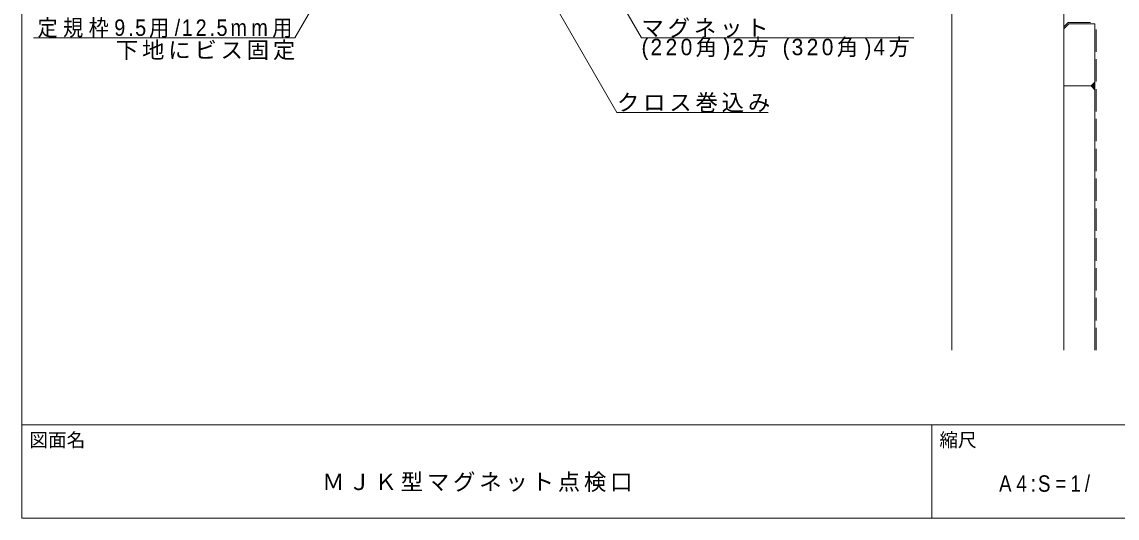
# Model space of a CAD drawing. Units: millimetres at full size, sheet at 1:3, with parts at other scales. Extents: x -423 to 423, y -292 to 292.
# Drawn here: x -423 to 17.5, y -292.5 to -93 of the extents above; entities that cross this region are included whole.
import ezdxf
from ezdxf.enums import TextEntityAlignment as Align

# ---------------------------------------------------------------- set-up
doc = ezdxf.new("R2010")
doc.units = ezdxf.units.MM
doc.header["$LTSCALE"] = 3
doc.linetypes.add('DASHED3', pattern=[4, 3, -1])
for name, color, linetype, lineweight in [('3-0_ＫＢ製品', 7, 'Continuous', 9), ('3-1_躯体', 3, 'Continuous', 9), ('3-2_ハッチ', 7, 'Continuous', 9), ('3-8_他製品', 7, 'Continuous', 9), ('4-4_引出線字', 4, 'Continuous', 9), ('F-0_図面枠', 5, 'Continuous', 9), ('F-5_F-5ﾚｲﾔ', 7, 'Continuous', 9)]:
    doc.layers.add(name, color=color, linetype=linetype, lineweight=lineweight)
doc.layers.add('4-5_文字', color=7, linetype='Continuous')
doc.styles.add('HGｺﾞｼｯｸM', font='')
doc.styles.get('HGｺﾞｼｯｸM').set_extended_font_data('HGｺﾞｼｯｸM')

msp = doc.modelspace()

# ---------------------------------------------------------------- linework, layer by layer
at = {"layer": '3-0_ＫＢ製品', "color": 2}
for p, q in [((-4, -95.75), (-2, -93.75)), ((-4, -95.75), (-4, -118.75)), ((-2, -93.75), (8.5, -93.75)), ((8.5, -117.25), (8.5, -93.75)), ((7, -118.75), (-4, -118.75)), ((7, -118.75), (8.5, -117.25))]:
    msp.add_line(p, q, dxfattribs=at)
at = {"layer": '3-1_躯体'}
for p, q in [((7, -118.75), (-4, -118.75)), ((-4, -225), (-4, -118.75)), ((7, -118.75), (8.5, -120.25)), ((8.5, -120.25), (8.5, -225))]:
    msp.add_line(p, q, dxfattribs=at)
at = {"layer": '3-2_ハッチ'}
for p, q in [((7.085, -118.665), (8.5, -120.079)), ((7.227, -118.523), (8.5, -119.797)), ((7.368, -118.382), (8.5, -119.514)), ((7.51, -118.24), (8.5, -119.231)), ((7.651, -118.099), (8.5, -118.948)), ((7.792, -117.958), (8.5, -118.665)), ((7.934, -117.816), (8.5, -118.382)), ((8.075, -117.675), (8.5, -118.099)), ((8.217, -117.533), (8.5, -117.817)), ((8.358, -117.392), (8.5, -117.534)), ((8.5, -117.25), (8.5, -117.251))]:
    msp.add_line(p, q, dxfattribs=at)
at = {"layer": '3-8_他製品'}
for p, q in [((-49, -225), (-49, 262.5)), ((-4, -225), (-4, -71.25)), ((8.5, -120.25), (8.5, -117.25))]:
    msp.add_line(p, q, dxfattribs=at)
at = {"layer": '3-8_他製品', "linetype": 'DASHED3'}
msp.add_line((9, -225), (9, -93.25), dxfattribs=at)
msp.add_lwpolyline([(-4, -95.043), (-2.207, -93.25), (9, -93.25)], dxfattribs=at)
at = {"layer": '4-4_引出線字'}
for p, q in [((-264.5, -15), (-313.214, -99.375)), ((-223.175, -13.875), (-173.812, -99.375)), ((-243.875, -25.125), (-183.686, -129.375)), ((-418.28, -99.375), (-313.214, -99.375)), ((-64.353, -99.375), (-173.812, -99.375)), ((-122.933, -129.375), (-183.686, -129.375))]:
    msp.add_line(p, q, dxfattribs=at)
at = {"layer": 'F-0_図面枠'}
for p, q in [((-423, -292.5), (-423, 292.5)), ((-423, -255), (423, -255)), ((-57, -292.5), (-57, -255)), ((423, -292.5), (-423, -292.5))]:
    msp.add_line(p, q, dxfattribs=at)

# ---------------------------------------------------------------- texts
at = {"layer": '4-5_文字', "char_height": 6.598, "attachment_point": 7, "style": 'HGｺﾞｼｯｸM'}
for s, insert in [('\\T1.27;\\W0.9;定規枠9.5用/12.5mm用', (-416.714, -99.375)), ('\\T1.17;マグネット', (-173.812, -99.375)), ('\\T1.17;下地にビス固定', (-385.214, -108.375)), ('\\T1.3;\\W0.95;(220角)2方\\~(320角)4方', (-173.812, -108.375)), ('\\T1.17;クロス巻込み', (-183.686, -129.375))]:
    msp.add_mtext(s, dxfattribs=dict(at, insert=insert))
at = {"layer": 'F-0_図面枠', "color": 7, "style": 'HGｺﾞｼｯｸM'}
msp.add_text('図面名', height=5.499, dxfattribs=at).set_placement((-420, -265.5), align=Align.BOTTOM_LEFT)
at = {"layer": 'F-5_F-5ﾚｲﾔ', "style": 'HGｺﾞｼｯｸM'}
msp.add_text('縮尺', height=5.499, dxfattribs=at).set_placement((-54, -265.5), align=Align.BOTTOM_LEFT)
at = {"layer": 'F-5_F-5ﾚｲﾔ', "char_height": 6.598, "attachment_point": 7, "style": 'HGｺﾞｼｯｸM'}
for s, insert in [('\\T1.17;ＭＪＫ型マグネット点検口', (-302.25, -282)), ('\\T1.39;\\W0.85;A4:S=1/', (-30, -282))]:
    msp.add_mtext(s, dxfattribs=dict(at, insert=insert))

doc.saveas('drawing.dxf')
